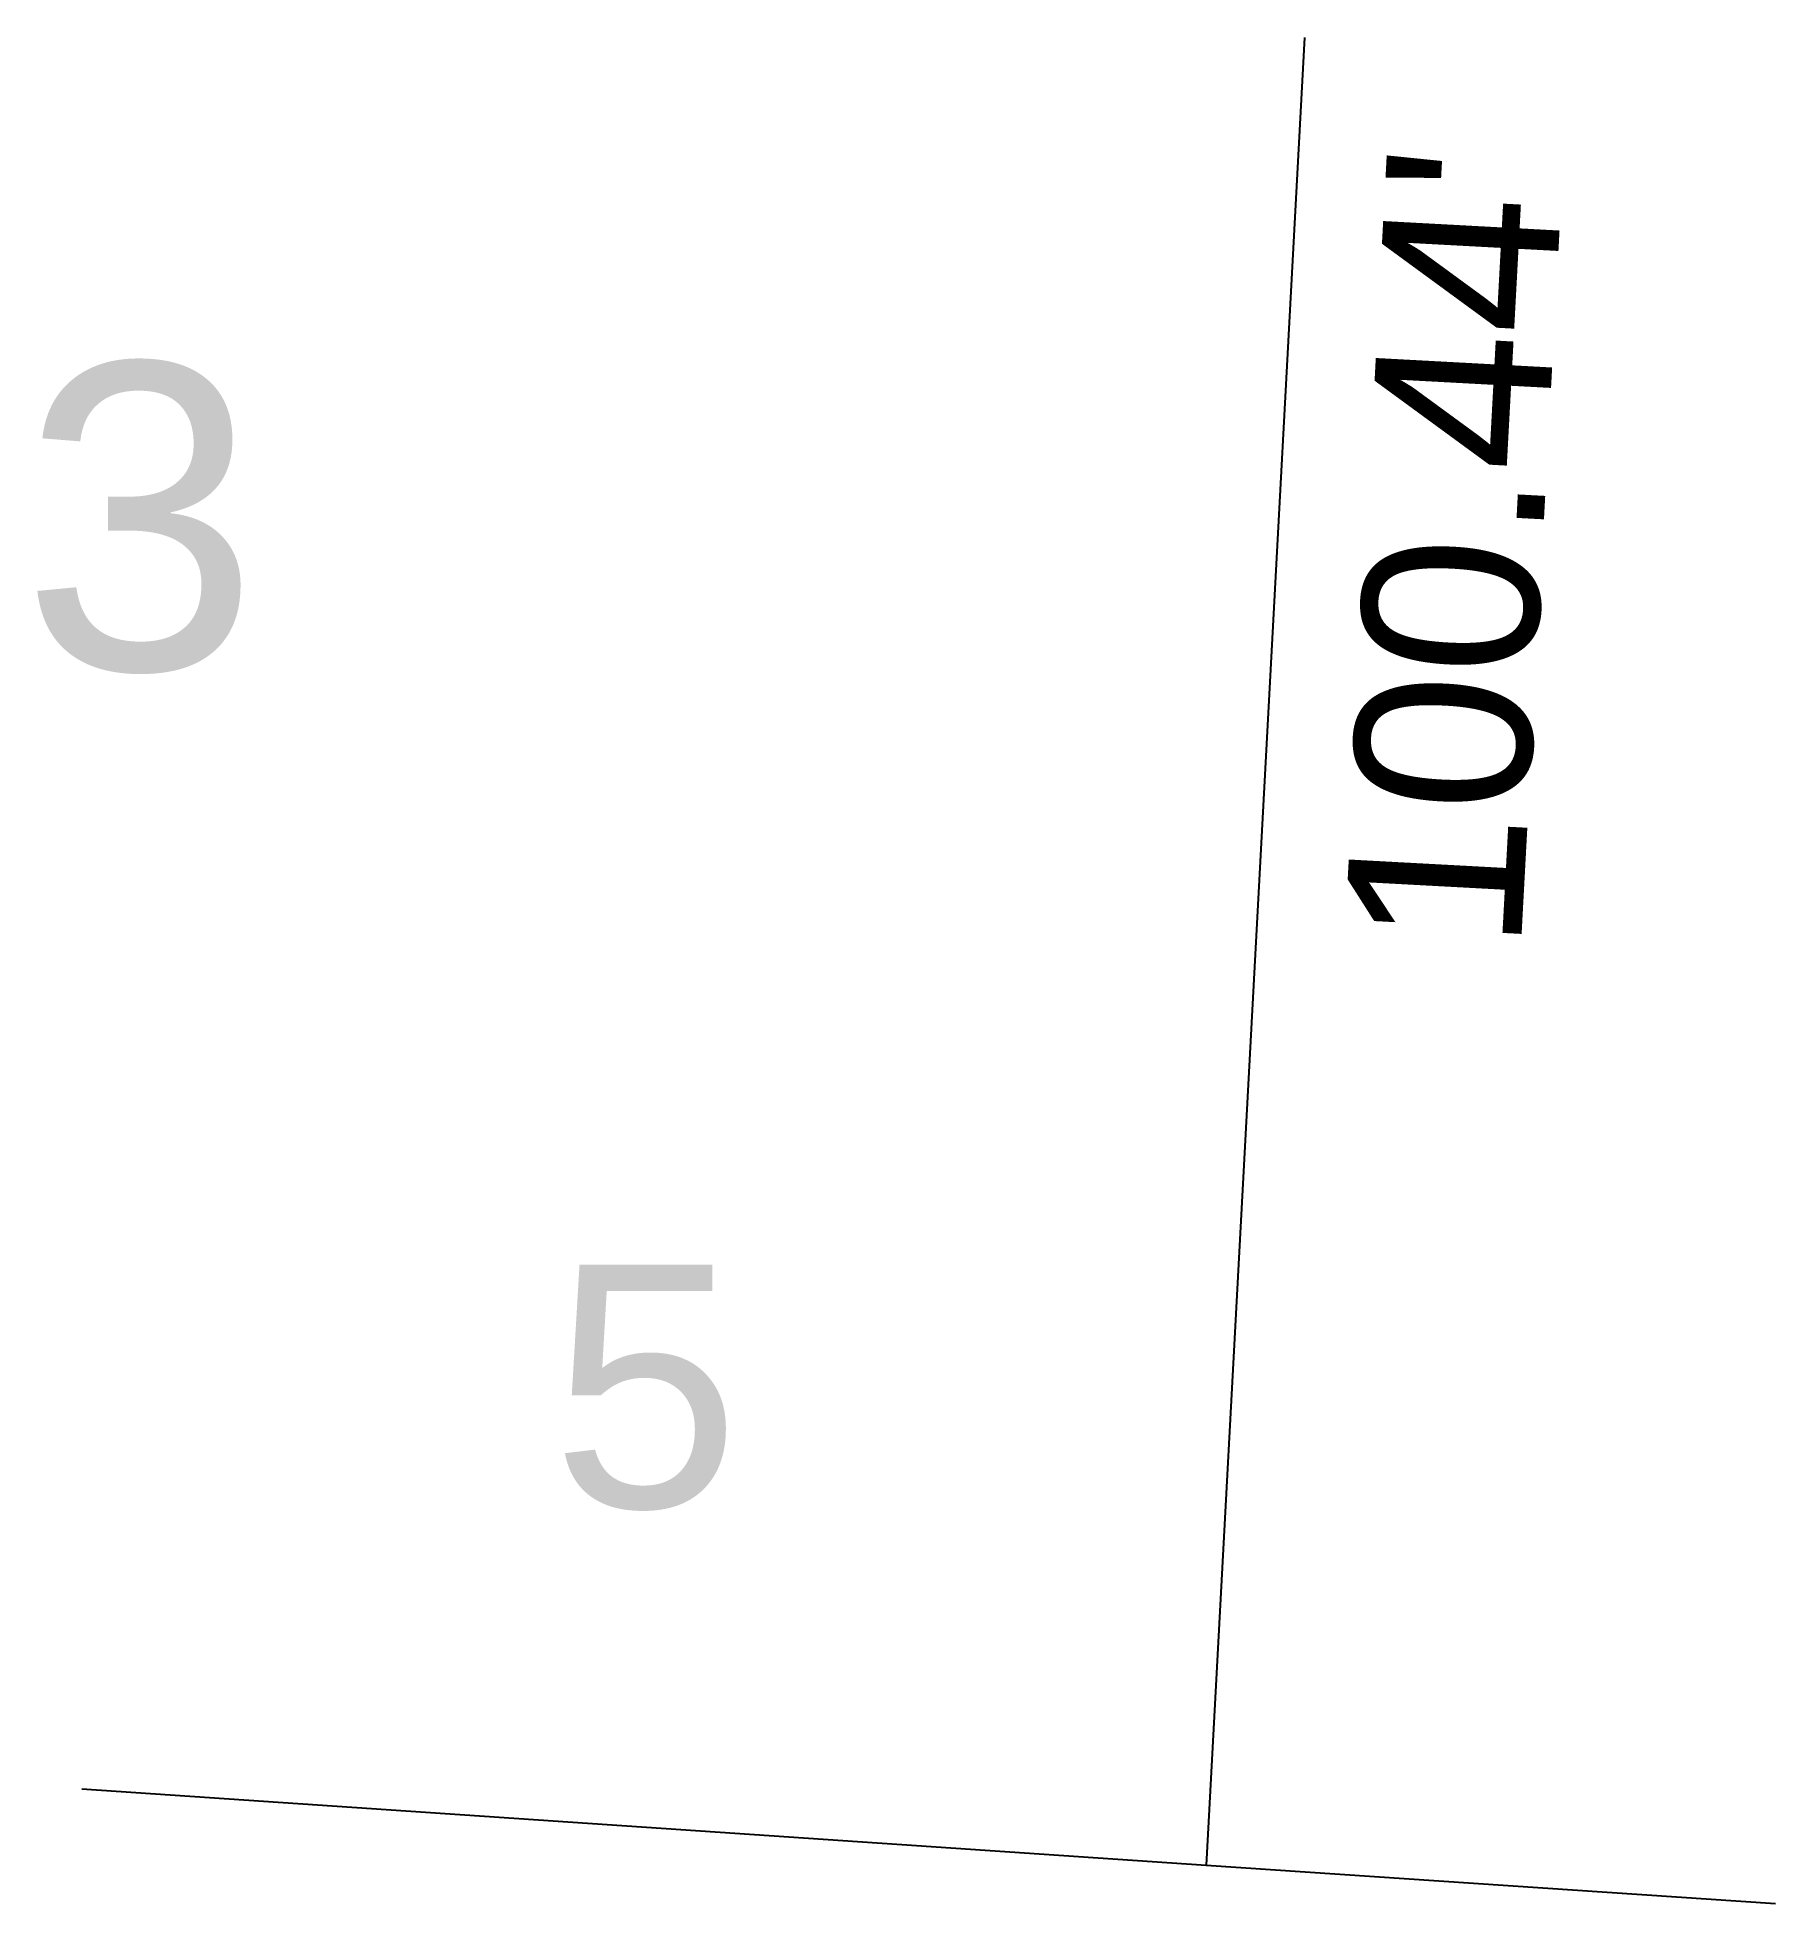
# Model space of a CAD drawing. Extents: x -4 to 218, y 160 to 398.
import ezdxf
from ezdxf.enums import TextEntityAlignment as Align

# ---------------------------------------------------------------- set-up
doc = ezdxf.new("R2010")
doc.units = 0
doc.header["$MEASUREMENT"] = 0
for name, color, linetype in [('PLAT-LINE', 7, 'CONTINUOUS'), ('PLAT-TEXT-DIST', 2, 'CONTINUOUS'), ('PLAT-TEXT-LOTNO', 5, 'CONTINUOUS')]:
    doc.layers.add(name, color=color, linetype=linetype)
doc.styles.add('PLAT', font='arial.ttf')

msp = doc.modelspace()

# ---------------------------------------------------------------- linework, layer by layer
at = {"layer": 'PLAT-LINE'}
for p, q in [((158.06, 398.14), (145.49, 164.86)), ((2.04, 174.59), (145.49, 164.86)), ((145.49, 164.86), (218.16, 159.94))]:
    msp.add_line(p, q, dxfattribs=at)

# ---------------------------------------------------------------- texts
at = {"layer": 'PLAT-TEXT-DIST', "style": 'PLAT'}
msp.add_text("100.44'", height=22.533, rotation=86.9151, dxfattribs=at).set_placement((165.87, 333.59), align=Align.TOP_CENTER)
at = {"layer": 'PLAT-TEXT-LOTNO', "style": 'PLAT'}
for s, height, p in [('3', 39.15, (9.5, 337)), ('5', 31, (74, 226))]:
    msp.add_text(s, height=height, dxfattribs=at).set_placement(p, align=Align.MIDDLE_CENTER)

doc.saveas('drawing.dxf')
